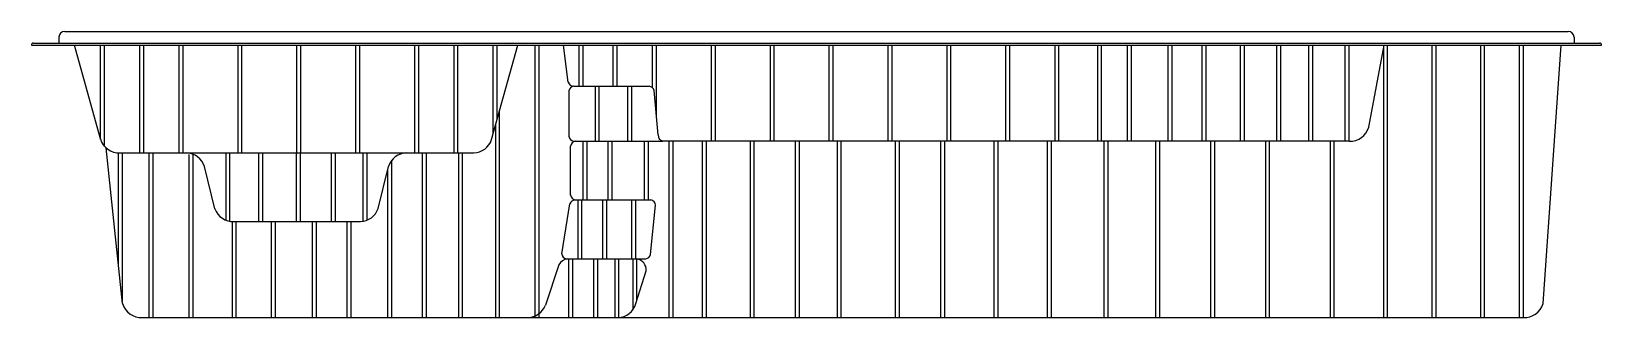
# Model space of a CAD drawing. Extents: x -1310.08 to -1302.08, y 428.31 to 429.77.
import ezdxf

# ---------------------------------------------------------------- set-up
doc = ezdxf.new("R2010")
doc.units = 0
doc.header["$LTSCALE"] = 10
doc.header["$MEASUREMENT"] = 0
doc.layers.add('Piscinas_Fibratec', color=4, linetype='CONTINUOUS')

msp = doc.modelspace()

# ---------------------------------------------------------------- linework, layer by layer
at = {"layer": 'Piscinas_Fibratec', "color": 2}
for p, q in [((-1310.0711, 429.71), (-1302.0936, 429.71)), ((-1310.0811, 429.7), (-1302.0836, 429.7))]:
    msp.add_line(p, q, dxfattribs=at)
at = {"layer": 'Piscinas_Fibratec'}
for p, q in [((-1309.9411, 429.74), (-1309.9411, 429.71)), ((-1309.9111, 429.77), (-1309.8811, 429.77)), ((-1309.8811, 429.77), (-1302.2841, 429.77)), ((-1302.2841, 429.77), (-1302.254, 429.77)), ((-1302.224, 429.74), (-1302.224, 429.71)), ((-1309.7298, 429.2215), (-1309.8618, 429.7)), ((-1307.7373, 429.2181), (-1307.6044, 429.7)), ((-1307.3464, 429.5105), (-1307.3718, 429.7)), ((-1303.269, 429.2815), (-1303.1913, 429.7)), ((-1302.3816, 428.3815), (-1302.289, 429.7)), ((-1307.3437, 429.4661), (-1307.3437, 429.2348)), ((-1307.3195, 429.49), (-1306.9344, 429.49)), ((-1306.8886, 429.2415), (-1306.9096, 429.4687)), ((-1309.6165, 428.3815), (-1309.7006, 429.1754)), ((-1309.6296, 429.15), (-1307.8277, 429.15)), ((-1307.3352, 428.9354), (-1307.3352, 429.1845)), ((-1307.3196, 429.21), (-1306.8656, 429.21)), ((-1303.3693, 429.21), (-1306.8656, 429.21)), ((-1309.1471, 428.8653), (-1309.2, 429.0816)), ((-1308.3149, 428.8663), (-1308.2624, 429.0809)), ((-1307.3144, 428.91), (-1306.9263, 428.91)), ((-1307.3797, 428.6347), (-1307.3383, 428.8911)), ((-1306.9274, 428.6325), (-1306.9021, 428.8841)), ((-1309.0577, 428.8), (-1308.4047, 428.8)), ((-1307.3572, 428.61), (-1306.952, 428.61)), ((-1307.3941, 428.579), (-1307.463, 428.3739)), ((-1307.0027, 428.3815), (-1306.9493, 428.5487)), ((-1309.5162, 428.31), (-1302.4731, 428.31))]:
    msp.add_line(p, q, dxfattribs=at)
at = {"layer": 'Piscinas_Fibratec', "color": 1}
for p, q in [((-1309.7286, 429.2178), (-1309.7286, 429.7)), ((-1309.7086, 429.1835), (-1309.7086, 429.7)), ((-1309.5286, 429.15), (-1309.5286, 429.7)), ((-1309.5086, 429.15), (-1309.5086, 429.7)), ((-1309.3286, 429.15), (-1309.3286, 429.7)), ((-1309.3086, 429.15), (-1309.3086, 429.7)), ((-1309.0286, 429.15), (-1309.0286, 429.7)), ((-1309.0086, 429.15), (-1309.0086, 429.7)), ((-1308.7286, 429.15), (-1308.7286, 429.7)), ((-1308.7086, 429.15), (-1308.7086, 429.7)), ((-1308.4286, 429.15), (-1308.4286, 429.7)), ((-1308.4086, 429.15), (-1308.4086, 429.7)), ((-1308.1286, 429.15), (-1308.1286, 429.7)), ((-1308.1086, 429.15), (-1308.1086, 429.7)), ((-1307.9286, 429.15), (-1307.9286, 429.7)), ((-1307.9086, 429.15), (-1307.9086, 429.7)), ((-1307.7286, 429.2496), (-1307.7286, 429.7)), ((-1307.7086, 429.3221), (-1307.7086, 429.7)), ((-1307.5146, 428.31), (-1307.5146, 429.7)), ((-1307.4946, 428.31), (-1307.4946, 429.7)), ((-1307.2913, 429.49), (-1307.2913, 429.7)), ((-1307.2713, 429.49), (-1307.2713, 429.7)), ((-1307.1174, 429.49), (-1307.1174, 429.7)), ((-1307.0974, 429.49), (-1307.0974, 429.7)), ((-1306.9174, 429.4818), (-1306.9174, 429.7)), ((-1306.8974, 429.3369), (-1306.8974, 429.7)), ((-1306.6174, 429.21), (-1306.6174, 429.7)), ((-1306.5974, 429.21), (-1306.5974, 429.7)), ((-1306.3174, 429.21), (-1306.3174, 429.7)), ((-1306.2974, 429.21), (-1306.2974, 429.7)), ((-1306.0174, 429.21), (-1306.0174, 429.7)), ((-1305.9974, 429.21), (-1305.9974, 429.7)), ((-1305.7174, 429.21), (-1305.7174, 429.7)), ((-1305.6974, 429.21), (-1305.6974, 429.7)), ((-1305.4174, 429.21), (-1305.4174, 429.7)), ((-1305.3974, 429.21), (-1305.3974, 429.7)), ((-1305.1174, 429.21), (-1305.1174, 429.7)), ((-1305.0974, 429.21), (-1305.0974, 429.7)), ((-1304.8675, 429.21), (-1304.8675, 429.7)), ((-1304.8475, 429.21), (-1304.8475, 429.7)), ((-1304.6501, 429.21), (-1304.6501, 429.7)), ((-1304.6301, 429.21), (-1304.6301, 429.7)), ((-1304.498, 429.21), (-1304.498, 429.7)), ((-1304.478, 429.21), (-1304.478, 429.7)), ((-1304.2915, 429.21), (-1304.2915, 429.7)), ((-1304.2715, 429.21), (-1304.2715, 429.7)), ((-1304.1176, 429.21), (-1304.1176, 429.7)), ((-1304.0976, 429.21), (-1304.0976, 429.7)), ((-1303.922, 429.21), (-1303.922, 429.7)), ((-1303.902, 429.21), (-1303.902, 429.7)), ((-1303.7373, 429.21), (-1303.7373, 429.7)), ((-1303.7173, 429.21), (-1303.7173, 429.7)), ((-1303.5743, 429.21), (-1303.5743, 429.7)), ((-1303.5543, 429.21), (-1303.5543, 429.7)), ((-1303.3895, 429.21), (-1303.3895, 429.7)), ((-1303.3695, 429.21), (-1303.3695, 429.7)), ((-1303.1934, 428.31), (-1303.1934, 429.7)), ((-1303.1734, 428.31), (-1303.1734, 429.7)), ((-1302.9464, 428.31), (-1302.9464, 429.7)), ((-1302.9264, 428.31), (-1302.9264, 429.7)), ((-1302.6995, 428.31), (-1302.6995, 429.7)), ((-1302.6795, 428.31), (-1302.6795, 429.7)), ((-1302.5019, 428.31), (-1302.5019, 429.7)), ((-1302.4819, 428.31), (-1302.4819, 429.7)), ((-1307.2102, 429.49), (-1307.2102, 429.21)), ((-1307.1902, 429.49), (-1307.1902, 429.21)), ((-1307.0454, 429.49), (-1307.0454, 429.21)), ((-1307.0254, 429.49), (-1307.0254, 429.21)), ((-1307.6964, 428.31), (-1307.6964, 429.3664)), ((-1307.7164, 428.31), (-1307.7164, 429.2939)), ((-1309.6378, 428.5824), (-1309.6378, 429.15)), ((-1309.6178, 428.3937), (-1309.6178, 429.15)), ((-1309.4809, 428.31), (-1309.4809, 429.15)), ((-1309.4609, 428.31), (-1309.4609, 429.15)), ((-1309.0898, 428.8068), (-1309.0898, 429.15)), ((-1309.0698, 428.8013), (-1309.0698, 429.15)), ((-1308.9224, 428.8), (-1308.9224, 429.15)), ((-1308.9024, 428.8), (-1308.9024, 429.15)), ((-1308.7312, 428.8), (-1308.7312, 429.15)), ((-1308.7112, 428.8), (-1308.7112, 429.15)), ((-1308.5519, 428.8), (-1308.5519, 429.15)), ((-1308.5319, 428.8), (-1308.5319, 429.15)), ((-1308.3905, 428.8017), (-1308.3905, 429.15)), ((-1308.3705, 428.8077), (-1308.3705, 429.15)), ((-1308.0889, 428.31), (-1308.0889, 429.15)), ((-1308.0689, 428.31), (-1308.0689, 429.15)), ((-1307.9047, 428.31), (-1307.9047, 429.15)), ((-1307.8847, 428.31), (-1307.8847, 429.15)), ((-1307.2704, 428.91), (-1307.2704, 429.21)), ((-1307.2504, 428.91), (-1307.2504, 429.21)), ((-1307.1433, 428.91), (-1307.1433, 429.21)), ((-1307.1233, 428.91), (-1307.1233, 429.21)), ((-1306.9583, 428.91), (-1306.9583, 429.21)), ((-1306.9383, 428.91), (-1306.9383, 429.21)), ((-1306.8328, 428.31), (-1306.8328, 429.21)), ((-1306.8128, 428.31), (-1306.8128, 429.21)), ((-1306.6624, 428.31), (-1306.6624, 429.21)), ((-1306.6424, 428.31), (-1306.6424, 429.21)), ((-1306.4193, 428.31), (-1306.4193, 429.21)), ((-1306.3993, 428.31), (-1306.3993, 429.21)), ((-1306.1888, 428.31), (-1306.1888, 429.21)), ((-1306.1688, 428.31), (-1306.1688, 429.21)), ((-1305.9759, 428.31), (-1305.9759, 429.21)), ((-1305.9559, 428.31), (-1305.9559, 429.21)), ((-1305.6795, 428.31), (-1305.6795, 429.21)), ((-1305.6595, 428.31), (-1305.6595, 429.21)), ((-1305.449, 428.31), (-1305.449, 429.21)), ((-1305.429, 428.31), (-1305.429, 429.21)), ((-1305.1774, 428.31), (-1305.1774, 429.21)), ((-1305.1574, 428.31), (-1305.1574, 429.21)), ((-1304.9057, 428.31), (-1304.9057, 429.21)), ((-1304.8857, 428.31), (-1304.8857, 429.21)), ((-1304.6176, 428.31), (-1304.6176, 429.21)), ((-1304.5976, 428.31), (-1304.5976, 429.21)), ((-1304.3541, 428.31), (-1304.3541, 429.21)), ((-1304.3341, 428.31), (-1304.3341, 429.21)), ((-1304.0742, 428.31), (-1304.0742, 429.21)), ((-1304.0542, 428.31), (-1304.0542, 429.21)), ((-1303.7943, 428.31), (-1303.7943, 429.21)), ((-1303.7743, 428.31), (-1303.7743, 429.21)), ((-1303.4651, 428.31), (-1303.4651, 429.21)), ((-1303.4451, 428.31), (-1303.4451, 429.21)), ((-1309.277, 428.31), (-1309.277, 429.1427)), ((-1309.257, 428.31), (-1309.257, 429.1427)), ((-1308.2654, 428.31), (-1308.2654, 429.0684)), ((-1308.2454, 428.31), (-1308.2454, 429.1125)), ((-1307.2971, 428.6067), (-1307.2971, 428.9067)), ((-1307.2771, 428.6067), (-1307.2771, 428.9067)), ((-1307.1699, 428.6067), (-1307.1699, 428.9067)), ((-1307.1499, 428.6067), (-1307.1499, 428.9067)), ((-1307.0223, 428.6067), (-1307.0223, 428.9067)), ((-1307.0023, 428.6067), (-1307.0023, 428.9067)), ((-1309.0575, 428.31), (-1309.0575, 428.8)), ((-1309.0375, 428.31), (-1309.0375, 428.8)), ((-1308.8575, 428.31), (-1308.8575, 428.8)), ((-1308.8375, 428.31), (-1308.8375, 428.8)), ((-1308.6497, 428.31), (-1308.6497, 428.8)), ((-1308.6297, 428.31), (-1308.6297, 428.8)), ((-1308.4732, 428.31), (-1308.4732, 428.8)), ((-1308.4532, 428.31), (-1308.4532, 428.8)), ((-1307.3439, 428.31), (-1307.3439, 428.61)), ((-1307.3239, 428.31), (-1307.3239, 428.61)), ((-1307.2167, 428.31), (-1307.2167, 428.61)), ((-1307.1967, 428.31), (-1307.1967, 428.61)), ((-1307.1075, 428.31), (-1307.1075, 428.61)), ((-1307.0889, 428.31), (-1307.0889, 428.61)), ((-1307.0157, 428.3539), (-1307.0157, 428.61)), ((-1306.9971, 428.399), (-1306.9971, 428.61))]:
    msp.add_line(p, q, dxfattribs=at)
at = {"layer": 'Piscinas_Fibratec', "color": 2}
for centre, start, end in [((-1310.0711, 429.7), 90, 180), ((-1302.0936, 429.7), 0, 90)]:
    msp.add_arc(centre, 0.01, start, end, dxfattribs=at)
at = {"layer": 'Piscinas_Fibratec'}
for centre, radius, start, end in [((-1309.9111, 429.74), 0.03, 90, 180), ((-1302.254, 429.74), 0.03, 0, 90), ((-1307.3179, 429.5198), 0.03, 197.93984, 265.38819), ((-1307.3142, 429.4605), 0.03, 100.15318, 169.33731), ((-1306.9384, 429.4603), 0.03, 16.32247, 82.47105), ((-1307.314, 429.2395), 0.03, 189.09174, 259.35559), ((-1306.8587, 429.2392), 0.03, 175.66776, 256.75986), ((-1303.3649, 429.3099), 0.1, 267.47974, 343.46683), ((-1309.634, 429.2499), 0.1, 196.53317, 272.52026), ((-1309.295, 429.0501), 0.1, 18.30916, 87.47974), ((-1308.1672, 429.0501), 0.1, 92.52026, 162.10787), ((-1307.8321, 429.2499), 0.1, 272.52026, 341.45413), ((-1307.3055, 429.1807), 0.03, 101.67214, 172.71383), ((-1307.3103, 428.8803), 0.03, 97.90322, 158.95936), ((-1307.3055, 428.9398), 0.03, 188.34839, 262.2023), ((-1306.9319, 428.8806), 0.03, 6.83042, 79.25958), ((-1309.0533, 428.8999), 0.1, 200.28248, 272.52026), ((-1308.4091, 428.8999), 0.1, 272.52026, 340.35485), ((-1307.3411, 428.551), 0.06, 100.05498, 152.11923), ((-1307.35, 428.6392), 0.03, 188.48827, 256.1867), ((-1307.0092, 428.551), 0.06, 357.79597, 79.94502), ((-1306.9565, 428.6397), 0.03, 278.50665, 346.06511), ((-1309.5206, 428.4099), 0.1, 196.53317, 272.52026), ((-1307.5562, 428.4099), 0.1, 272.52026, 338.88727), ((-1307.0986, 428.4099), 0.1, 273.20498, 343.46683), ((-1302.4775, 428.4099), 0.1, 267.47974, 343.46683)]:
    msp.add_arc(centre, radius, start, end, dxfattribs=at)

doc.saveas('drawing.dxf')
